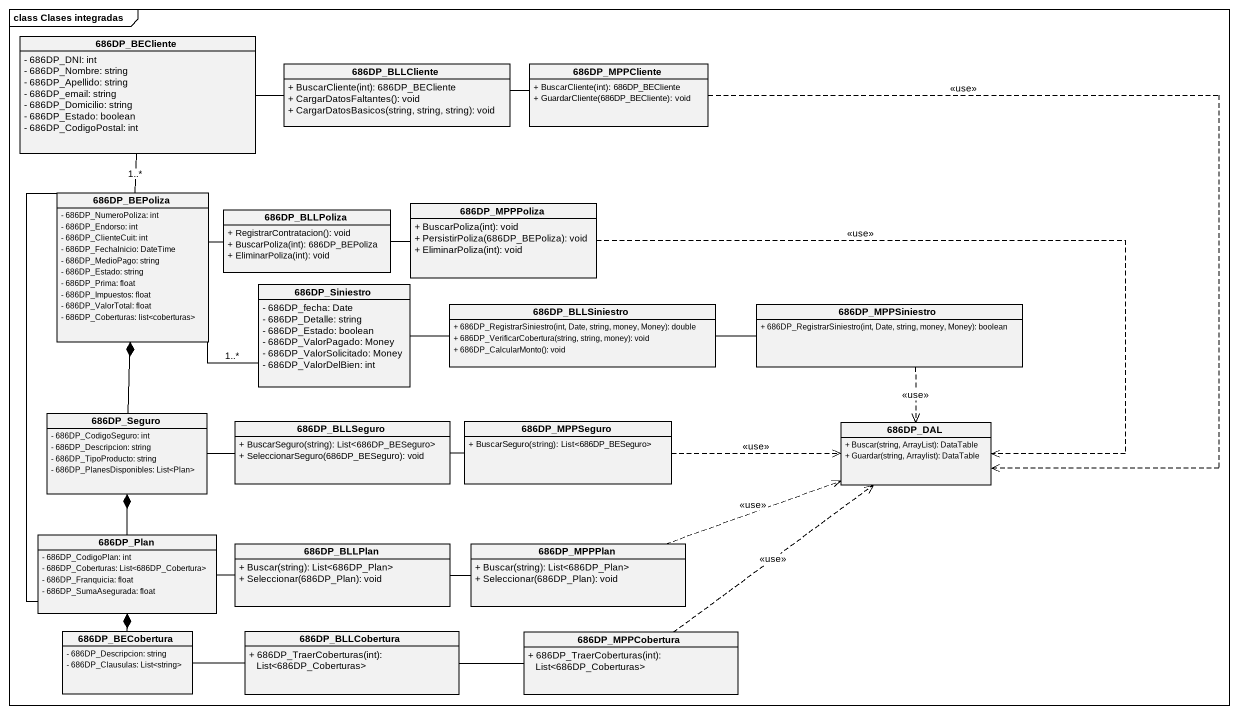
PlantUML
@startuml
mainframe class Clases integradas
hide circle
hide empty members
skinparam classAttributeIconSize 0
class "686DP_BECliente" as c686DP_BECliente {
  - 686DP_DNI: int
  - 686DP_Nombre: string
  - 686DP_Apellido: string
  - 686DP_email: string
  - 686DP_Domicilio: string
  - 686DP_Estado: boolean
  - 686DP_CodigoPostal: int
}
class "686DP_BLLCliente" as c686DP_BLLCliente {
  + BuscarCliente(int): 686DP_BECliente
  + CargarDatosFaltantes(): void
  + CargarDatosBasicos(string, string, string): void
}
class "686DP_MPPCliente" as c686DP_MPPCliente {
  + BuscarCliente(int): 686DP_BECliente
  + GuardarCliente(686DP_BECliente): void
}
class "686DP_BEPoliza" as c686DP_BEPoliza {
  - 686DP_NumeroPoliza: int
  - 686DP_Endorso: int
  - 686DP_ClienteCuit: int
  - 686DP_FechaInicio: DateTime
  - 686DP_MedioPago: string
  - 686DP_Estado: string
  - 686DP_Prima: float
  - 686DP_Impuestos: float
  - 686DP_ValorTotal: float
  - 686DP_Coberturas: list<coberturas>
}
class "686DP_BLLPoliza" as c686DP_BLLPoliza {
  + RegistrarContratacion(): void
  + BuscarPoliza(int): 686DP_BEPoliza
  + EliminarPoliza(int): void
}
class "686DP_MPPPoliza" as c686DP_MPPPoliza {
  + BuscarPoliza(int): void
  + PersistirPoliza(686DP_BEPoliza): void
  + EliminarPoliza(int): void
}
class "686DP_Siniestro" as c686DP_Siniestro {
  - 686DP_fecha: Date
  - 686DP_Detalle: string
  - 686DP_Estado: boolean
  - 686DP_ValorPagado: Money
  - 686DP_ValorSolicitado: Money
  - 686DP_ValorDelBien: int
}
class "686DP_BLLSiniestro" as c686DP_BLLSiniestro {
  + 686DP_RegistrarSiniestro(int, Date, string, money, Money): double
  + 686DP_VerificarCobertura(string, string, money): void
  + 686DP_CalcularMonto(): void
}
class "686DP_MPPSiniestro" as c686DP_MPPSiniestro {
  + 686DP_RegistrarSiniestro(int, Date, string, money, Money): boolean
}
class "686DP_Seguro" as c686DP_Seguro {
  - 686DP_CodigoSeguro: int
  - 686DP_Descripcion: string
  - 686DP_TipoProducto: string
  - 686DP_PlanesDisponibles: List<Plan>
}
class "686DP_BLLSeguro" as c686DP_BLLSeguro {
  + BuscarSeguro(string): List<686DP_BESeguro>
  + SeleccionarSeguro(686DP_BESeguro): void
}
class "686DP_MPPSeguro" as c686DP_MPPSeguro {
  + BuscarSeguro(string): List<686DP_BESeguro>
}
class "686DP_DAL" as c686DP_DAL {
  + Buscar(string, ArrayList): DataTable
  + Guardar(string, Arraylist): DataTable
}
class "686DP_Plan" as c686DP_Plan {
  - 686DP_CodigoPlan: int
  - 686DP_Coberturas: List<686DP_Cobertura>
  - 686DP_Franquicia: float
  - 686DP_SumaAsegurada: float
}
class "686DP_BLLPlan" as c686DP_BLLPlan {
  + Buscar(string): List<686DP_Plan>
  + Seleccionar(686DP_Plan): void
}
class "686DP_MPPPlan" as c686DP_MPPPlan {
  + Buscar(string): List<686DP_Plan>
  + Seleccionar(686DP_Plan): void
}
class "686DP_BECobertura" as c686DP_BECobertura {
  - 686DP_Descripcion: string
  - 686DP_Clausulas: List<string>
}
class "686DP_BLLCobertura" as c686DP_BLLCobertura {
  + 686DP_TraerCoberturas(int): List<686DP_Coberturas>
}
class "686DP_MPPCobertura" as c686DP_MPPCobertura {
  + 686DP_TraerCoberturas(int): List<686DP_Coberturas>
}
c686DP_BECliente -right- c686DP_BLLCliente
c686DP_BECliente -- c686DP_BEPoliza : 1..*
c686DP_BLLCliente -right- c686DP_MPPCliente
c686DP_MPPCliente ..> c686DP_DAL : <<use>>
c686DP_BEPoliza -right- c686DP_Siniestro : 1..*
c686DP_BEPoliza -- c686DP_Plan
c686DP_BLLPoliza -left- c686DP_BEPoliza
c686DP_BLLPoliza -right- c686DP_MPPPoliza
c686DP_MPPPoliza .right.> c686DP_DAL : <<use>>
c686DP_Siniestro -right- c686DP_BLLSiniestro
c686DP_BLLSiniestro -right- c686DP_MPPSiniestro
c686DP_MPPSiniestro ..> c686DP_DAL : <<use>>
c686DP_Seguro -up-* c686DP_BEPoliza
c686DP_Seguro -right- c686DP_BLLSeguro
c686DP_BLLSeguro -right- c686DP_MPPSeguro
c686DP_MPPSeguro .right.> c686DP_DAL : <<use>>
c686DP_Plan -up-* c686DP_Seguro
c686DP_Plan -right- c686DP_BLLPlan
c686DP_BLLPlan -right- c686DP_MPPPlan
c686DP_MPPPlan .right.> c686DP_DAL : <<use>>
c686DP_BECobertura -up-* c686DP_Plan
c686DP_BECobertura -right- c686DP_BLLCobertura
c686DP_BLLCobertura -right- c686DP_MPPCobertura
c686DP_MPPCobertura .up.> c686DP_DAL : <<use>>
@enduml
